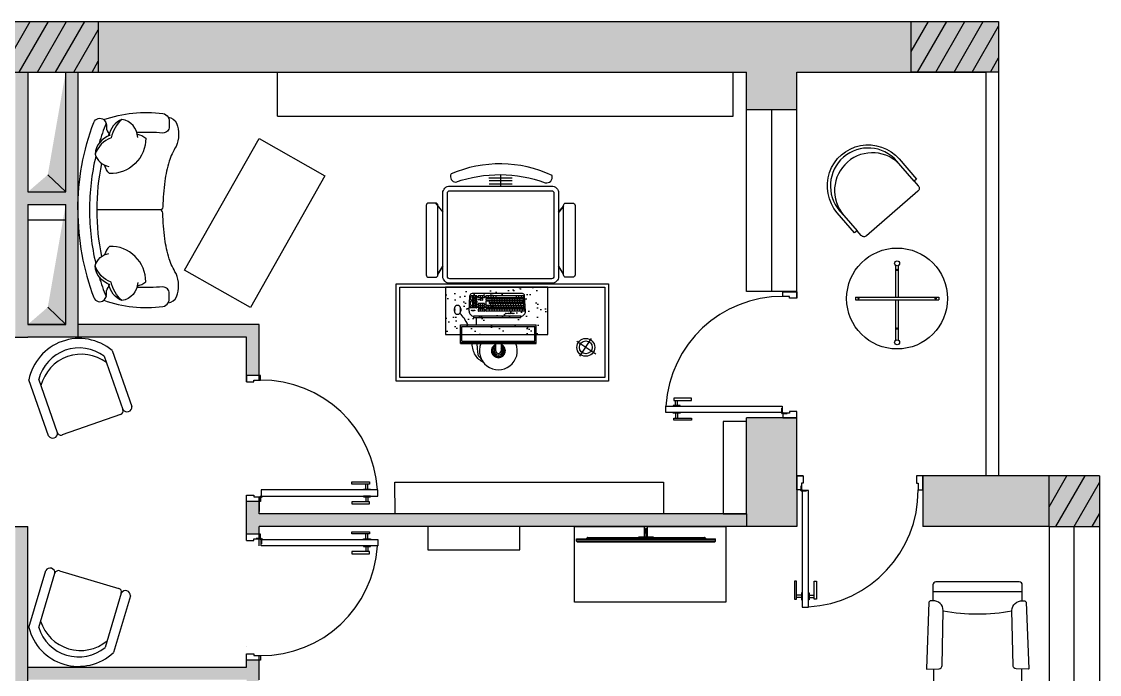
# Model space of a CAD drawing. Header units: inches. Extents: x -59797 to 874375, y -412711 to 5867.
# Drawn here: x 431875 to 440425, y -176972 to -171799 of the extents above; entities that cross this region are included whole.
import ezdxf

# ---------------------------------------------------------------- set-up
doc = ezdxf.new("R2010")
doc.units = ezdxf.units.IN
doc.header["$MEASUREMENT"] = 0
doc.layers.add('freecads.com', color=7, linetype='Continuous')

# ---------------------------------------------------------------- blocks, each defined once
blk = doc.blocks.new('coffee table')
at = {"color": 7}
for p, q in [((133546, -23302.5), (134746, -23302.5)), ((133546, -23902.5), (133546, -23302.5)), ((134746, -23302.5), (134746, -23902.5)), ((134746, -23902.5), (133546, -23902.5))]:
    blk.add_line(p, q, dxfattribs=at)
blk = doc.blocks.new('table r 343')
at = {"color": 0}
for p, q in [((-10, 10), (-10, 262.1)), ((10, 10), (10, 262.1)), ((-330.3, 10), (330.3, 10)), ((-330.3, 10), (-330.3, -10)), ((330.3, 10), (330.3, -10)), ((-330.3, -10), (330.3, -10)), ((-10, -330.3), (-10, -10)), ((10, -330.3), (10, -10))]:
    blk.add_line(p, q, dxfattribs=at)
for centre, radius in [((0, 0), 400), ((0, 278.7), 19.4), ((0, 226.8), 5), ((-306.1, 0), 5), ((306.1, 0), 5), ((0, -238.1), 5), ((0, -346.9), 19.4)]:
    blk.add_circle(centre, radius, dxfattribs=at)

msp = doc.modelspace()

# ---------------------------------------------------------------- hatches: boundary and pattern name
at = {"true_color": 0x939598}
h = msp.add_hatch(color=252, dxfattribs=at)
h.dxf.hatch_style = 1
h.paths.add_polyline_path([(428024.7, -171799.1), (427624.7, -171799.1), (427624.7, -178099.1), (428024.7, -178099.1)])
h.paths.add_polyline_path([(431437.6, -171799.1), (428024.7, -171799.1), (428024.7, -172199.1), (431437.6, -172199.1)])
h.paths.add_polyline_path([(431924.7, -176849.1), (431924.7, -176749.1), (431924.7, -175799.1), (431824.7, -175799.1), (431824.7, -176096.5), (431824.7, -177699.1), (428024.7, -177699.1), (428024.7, -178099.1), (431524.7, -178099.1), (431524.7, -180199.1), (431924.7, -180199.1)])
h.paths.add_polyline_path([(433759.3, -176860), (433659.3, -176860), (433659.3, -176914.2), (431924.7, -176914.2), (431924.7, -177014.2), (433659.3, -177014.2), (433659.3, -177614.2), (433759.3, -177614.2), (433759.3, -177014.2)])
h.paths.add_polyline_path([(437624.7, -175699.1), (437439.7, -175699.1), (433759.3, -175699.1), (433759.3, -175602.2), (433659.3, -175602.2), (433659.3, -175861.6), (433759.3, -175861.6), (433759.3, -175837.2), (433759.3, -175799.1), (437624.7, -175799.1)])
h.paths.add_polyline_path([(438024.7, -175399.1), (438024.7, -174938.5), (437913.8, -174938.5), (437624.7, -174938.5), (437624.7, -175699.1), (437624.7, -175799.1), (438024.7, -175799.1)])
h.paths.add_polyline_path([(437912.2, -180199.1), (436021, -180199.1), (435821, -180199.1), (435433.1, -180199.1), (432482.9, -180199.1), (432482.9, -180599.1), (437912.2, -180599.1)])
h.paths.add_polyline_path([(429124.7, -174199.1), (428424.7, -174199.1), (428424.7, -174299.1), (429124.7, -174299.1)])
h = msp.add_hatch(color=252, dxfattribs=at)
h.dxf.hatch_style = 1
h.paths.add_polyline_path([(432482.9, -171799.1), (431524.7, -171799.1), (431437.6, -171799.1), (431437.6, -172199.1), (431524.7, -172199.1), (432482.9, -172199.1)])
at = {"true_color": 0x636466}
h = msp.add_hatch(dxfattribs=at)
h.set_pattern_fill('ANSI31', color=251, scale=1000, angle=15)
h.set_pattern_definition([(60, (428018.31, -155096.67), (-108.2532, 62.5), [])])
h.paths.add_polyline_path([(432482.9, -171799.1), (431524.7, -171799.1), (431437.6, -171799.1), (431437.6, -172199.1), (431524.7, -172199.1), (432482.9, -172199.1)])
at = {"true_color": 0x939598}
h = msp.add_hatch(color=252, dxfattribs=at)
h.dxf.hatch_style = 1
h.paths.add_polyline_path([(432482.9, -180199.1), (431924.7, -180199.1), (431437.6, -180199.1), (431437.6, -180599.1), (432482.9, -180599.1)])
h.paths.add_polyline_path([(438957.5, -180199.1), (438428.5, -180199.1), (438140.1, -180199.1), (437912.2, -180199.1), (437912.2, -180599.1), (438957.5, -180599.1)])
h.paths.add_polyline_path([(440424.7, -180199.1), (440024.7, -180199.1), (438957.5, -180199.1), (438957.5, -180599.1), (440424.7, -180599.1)])
h.paths.add_polyline_path([(440424.7, -175399.1), (440024.7, -175399.1), (440024.7, -175799.1), (440424.7, -175799.1)])
h.paths.add_polyline_path([(440024.7, -175399.1), (439024.7, -175399.1), (439024.7, -175799.1), (440024.7, -175799.1)])
h.paths.add_polyline_path([(439624.7, -171799.1), (438932.3, -171799.1), (438932.3, -172199.1), (439624.7, -172199.1)])
at = {"true_color": 0x636466}
h = msp.add_hatch(dxfattribs=at)
h.set_pattern_fill('ANSI31', color=251, scale=1000, angle=15)
h.set_pattern_definition([(60, (348541.79, -155096.67), (-108.25318, 62.5), [])])
h.paths.add_polyline_path([(439624.7, -172199.1), (439624.7, -171799.1), (438932.3, -171799.1), (438932.3, -172199.1)])
h.paths.add_polyline_path([(440024.7, -175799.1), (440424.7, -175799.1), (440424.7, -175399.1), (440024.7, -175399.1)])
h.paths.add_polyline_path([(435988.1, -179887.1), (435901.6, -179838.5), (435893.8, -179852.4), (435980.3, -179901)])
h.paths.add_polyline_path([(432482.9, -180199.1), (431924.7, -180199.1), (431437.6, -180199.1), (431437.6, -180599.1), (432482.9, -180599.1)])
at = {"true_color": 0x939598}
h = msp.add_hatch(color=252, dxfattribs=at)
h.dxf.hatch_style = 1
h.paths.add_polyline_path([(432482.9, -171799.1), (432482.9, -172199.1), (437624.7, -172199.1), (437624.7, -172496.9), (438024.7, -172496.9), (438024.7, -172199.1), (438932.3, -172199.1), (438932.3, -171799.1)])
at = {"true_color": 0x939598, "transparency": 33554687}
h = msp.add_hatch(color=252, dxfattribs=at)
h.dxf.hatch_style = 1
h.paths.add_polyline_path([(428424.7, -172199.1), (428324.7, -172199.1), (428324.7, -174199.1), (428024.7, -174199.1), (428024.7, -174299.1), (428424.7, -174299.1), (428424.7, -173570.9, -0.198912), (428421.4, -173563), (428421.4, -173142.4, -0.198912), (428424.7, -173134.5)])
h.paths.add_polyline_path([(428324.7, -173249.1), (428024.7, -173249.1), (428024.7, -173299.1), (428324.7, -173299.1)], flags=17)
h.paths.add_polyline_path([(428324.7, -173199.1), (428024.7, -173199.1), (428024.7, -173249.1), (428324.7, -173249.1)], flags=17)
h.paths.add_polyline_path([(432324.7, -173167), (432324.7, -172199.1), (432224.7, -172199.1), (432224.7, -173149.1), (431924.7, -173149.1), (431924.7, -172199.1), (431824.7, -172199.1), (431824.7, -174199.1), (431824.7, -174299.1), (431924.7, -174299.1), (432324.7, -174299.1), (432324.7, -173417.3, -0.016041), (432320.7, -173292.1, -0.016041)])
h.paths.add_polyline_path([(432224.7, -173249.1), (432224.7, -174199.1), (431924.7, -174199.1), (431924.7, -173249.1)], flags=16)
at = {"true_color": 0x000000, "transparency": 33554687}
h = msp.add_hatch(color=18, dxfattribs=at)
h.dxf.hatch_style = 1
h.paths.add_polyline_path([(432224.7, -172199.1), (432082.8, -173012.6), (432224.7, -173149.1)])
h.paths.add_polyline_path([(432082.8, -173012.6), (431924.7, -173149.1), (432224.7, -173149.1)])
h = msp.add_hatch(color=18, dxfattribs=at)
h.dxf.hatch_style = 1
h.paths.add_polyline_path([(432224.7, -173249.1), (432082.8, -174062.6), (432224.7, -174199.1)])
h.paths.add_polyline_path([(432082.8, -174062.6), (431924.7, -174199.1), (432224.7, -174199.1)])
h = msp.add_hatch()
h.set_pattern_fill('AR-SAND,_O', color=256, scale=2.806442, angle=146.44649)
h.set_pattern_definition([(37.5, (434748.97, -173876.35), (-4.49, 137.351), [0, -108.351, 0, -121.182, 0, -115.836]), (7.5, (434748.97, -173876.35), (126.156, 201.173), [0, -58.4526, 0, -97.6586, 0, -37.424]), (327.5, (434661.29, -173876.35), (221.987, 0.403), [0, -35.642, 0, -128.3105, 0, -167.5165]), (317.5, (434661.29, -173876.35), (214.288, 62.564), [0, -17.821, 0, -84.115, 0, -96.233])])
h.paths.add_polyline_path([(435236.7, -174278.7), (436049.2, -174278.7), (436049.2, -173904.4), (435236.7, -173904.4)])
at = {"true_color": 0x939598}
h = msp.add_hatch(color=252, dxfattribs=at)
h.dxf.hatch_style = 1
h.paths.add_polyline_path([(433759.3, -174199.1), (432924.7, -174199.1), (432924.7, -174299.1), (433659.3, -174299.1), (433659.3, -174603.8), (433759.3, -174603.8)])
h.paths.add_polyline_path([(432924.7, -174199.1), (432324.7, -174199.1), (432324.7, -174299.1), (432924.7, -174299.1)])
h = msp.add_hatch()
h.set_pattern_fill('HEX', color=256, scale=27.797916, angle=135, style=0)
h.set_pattern_definition([(135, (440917.6236, -189526.163), (-4.2556694, -4.2556694), [3.4747396, -6.949479]), (255, (440917.6236, -189526.163), (5.8133526, -1.5576831), [3.4747396, -6.949479]), (195, (440915.1666, -189523.706), (1.5576831, -5.8133526), [3.4747396, -6.949479])])
h.paths.add_polyline_path([(435678.4, -174358), (435678.4, -174370.3, -3.823416), (435635.7, -174370.3), (435635.7, -174358, 4.924372)])

# ---------------------------------------------------------------- linework, layer by layer
for p, q in [((431524.7, -171799.1), (439624.7, -171799.1)), ((432482.9, -171799.1), (432482.9, -172199.1)), ((438932.3, -172199.1), (438932.3, -171799.1)), ((431524.7, -172199.1), (437624.7, -172199.1)), ((431924.7, -172199.1), (431924.7, -173149.1)), ((432224.7, -173149.1), (432224.7, -172199.1)), ((432324.7, -174299.1), (432324.7, -172199.1)), ((437624.7, -173938.5), (437624.7, -172199.1)), ((438024.7, -172199.1), (439524.7, -172199.1)), ((438024.7, -173990), (438024.7, -172199.1)), ((439624.7, -172199.1), (438932.3, -172199.1)), ((437624.7, -172496.9), (438024.7, -172496.9)), ((437824.7, -172496.9), (437824.7, -173938.5)), ((431924.7, -173149.1), (432224.7, -173149.1)), ((431924.7, -173249.1), (431924.7, -174199.1)), ((432224.7, -174199.1), (432224.7, -173249.1)), ((431924.7, -173370.5), (432224.7, -173370.5)), ((435424.6, -174094.4), (435431.2, -173972.2)), ((435439.2, -174005.6), (435440.8, -173974.7)), ((435484.1, -173972.8), (435442.9, -173972.8)), ((435847, -173953.9), (435449.5, -173953.9)), ((435452.2, -173972.8), (435452.2, -174007.7)), ((435484.1, -173987.4), (435452.2, -173987.4)), ((435463.5, -173972.8), (435463.5, -173987.4)), ((435474.8, -173972.8), (435474.8, -173987.4)), ((435486.1, -173974.8), (435486.1, -173985.4)), ((435496.8, -173974.8), (435496.8, -173985.4)), ((435544.2, -173972.8), (435498.9, -173972.8)), ((435544.2, -173987.4), (435498.9, -173987.4)), ((435513.3, -173972.8), (435513.3, -173987.4)), ((435529.8, -173972.8), (435529.8, -173987.4)), ((435546.3, -173974.8), (435546.3, -173985.4)), ((435556.9, -173974.8), (435556.9, -173985.4)), ((435853.6, -173972.8), (435559, -173972.8)), ((435854.2, -173987.4), (435559, -173987.4)), ((435576.7, -173972.8), (435576.7, -173987.4)), ((435596.8, -173972.8), (435596.8, -173987.4)), ((435616.8, -173972.8), (435616.8, -173987.4)), ((435636.9, -173972.8), (435636.9, -173987.4)), ((435797.6, -173972.8), (435797.6, -173987.4)), ((435817.6, -173972.8), (435817.6, -173987.4)), ((435838, -173972.8), (435838, -173987.4)), ((435856.3, -173985.2), (435855.7, -173974.7)), ((435872, -174094.4), (435865.4, -173972.2)), ((438024.7, -173938.5), (437624.7, -173938.5)), ((435308.5, -174093.1), (435308.5, -174072.7)), ((435357.8, -174072.7), (435357.8, -174093.1)), ((435435.9, -174066.5), (435436.5, -174055.9)), ((435437, -174046.2), (435438.6, -174015.3)), ((435484.1, -174068.7), (435438, -174068.7)), ((435484.1, -174054), (435438.5, -174054)), ((435484.1, -174048.4), (435439.1, -174048.4)), ((435484.1, -174013.4), (435440.7, -174013.4)), ((435484.1, -174007.7), (435441.3, -174007.7)), ((435484.1, -173993.1), (435452.2, -173993.1)), ((435452.2, -174013.4), (435452.2, -174048.4)), ((435484.1, -174028), (435452.2, -174028)), ((435484.1, -174033.7), (435452.2, -174033.7)), ((435452.2, -174054), (435452.2, -174068.7)), ((435463.5, -173993.1), (435463.5, -174007.7)), ((435463.5, -174013.4), (435463.5, -174028)), ((435463.5, -174033.7), (435463.5, -174048.4)), ((435463.5, -174054), (435463.5, -174068.7)), ((435474.8, -173993.1), (435474.8, -174007.7)), ((435474.8, -174013.4), (435474.8, -174028)), ((435474.8, -174033.7), (435474.8, -174048.4)), ((435474.8, -174054), (435474.8, -174068.7)), ((435486.1, -173995.1), (435486.1, -174005.7)), ((435486.1, -174015.5), (435486.1, -174026)), ((435486.1, -174035.8), (435486.1, -174046.3)), ((435486.1, -174056.1), (435486.1, -174066.6)), ((435496.8, -174035.8), (435496.8, -174046.3)), ((435496.8, -174056.1), (435496.8, -174066.6)), ((435544.2, -174033.7), (435498.9, -174033.7)), ((435544.2, -174048.4), (435498.9, -174048.4)), ((435544.2, -174054), (435498.9, -174054)), ((435544.2, -174068.7), (435498.9, -174068.7)), ((435513.3, -173995.1), (435513.3, -174005.7)), ((435513.3, -174033.7), (435513.3, -174048.4)), ((435513.3, -174054), (435513.3, -174068.7)), ((435527.7, -173993.1), (435515.4, -173993.1)), ((435527.7, -174007.7), (435515.4, -174007.7)), ((435529.8, -173995.1), (435529.8, -174005.7)), ((435529.8, -174033.7), (435529.8, -174048.4)), ((435529.8, -174054), (435529.8, -174068.7)), ((435546.3, -174035.8), (435546.3, -174046.3)), ((435546.3, -174056.1), (435546.3, -174066.6)), ((435556.9, -173995.1), (435556.9, -174005.7)), ((435556.9, -174015.5), (435556.9, -174046.3)), ((435556.9, -174056.1), (435556.9, -174066.6)), ((435854.7, -173993.1), (435559, -173993.1)), ((435855.3, -174007.7), (435559, -174007.7)), ((435855.8, -174013.4), (435559, -174013.4)), ((435857.5, -174048.4), (435559, -174048.4)), ((435858, -174054), (435559, -174054)), ((435858.6, -174068.7), (435559, -174068.7)), ((435577.2, -174054), (435577.2, -174068.7)), ((435584.4, -174013.4), (435584.4, -174033.7)), ((435856.4, -174028), (435584.4, -174028)), ((435856.9, -174033.7), (435584.4, -174033.7)), ((435595, -174033.7), (435595, -174048.4)), ((435597.2, -174054), (435597.2, -174068.7)), ((435604.5, -173993.1), (435604.5, -174007.7)), ((435604.5, -174013.4), (435604.5, -174028)), ((435612.4, -174033.7), (435612.4, -174048.4)), ((435617.3, -174054), (435617.3, -174068.7)), ((435624.6, -173993.1), (435624.6, -174007.7)), ((435624.6, -174013.4), (435624.6, -174028)), ((435632.5, -174033.7), (435632.5, -174048.4)), ((435637.4, -174054), (435637.4, -174068.7)), ((435644.7, -173993.1), (435644.7, -174007.7)), ((435644.7, -174013.4), (435644.7, -174028)), ((435652.6, -174033.7), (435652.6, -174048.4)), ((435657.5, -174054), (435657.5, -174068.7)), ((435664.8, -173993.1), (435664.8, -174007.7)), ((435664.8, -174013.4), (435664.8, -174028)), ((435672.7, -174033.7), (435672.7, -174048.4)), ((435677.6, -174054), (435677.6, -174068.7)), ((435684.8, -173993.1), (435684.8, -174007.7)), ((435684.8, -174013.4), (435684.8, -174028)), ((435692.8, -174033.7), (435692.8, -174048.4)), ((435697.6, -174054), (435697.6, -174068.7)), ((435704.9, -173993.1), (435704.9, -174007.7)), ((435704.9, -174013.4), (435704.9, -174028)), ((435712.8, -174033.7), (435712.8, -174048.4)), ((435717.7, -174054), (435717.7, -174068.7)), ((435725, -173993.1), (435725, -174007.7)), ((435725, -174013.4), (435725, -174028)), ((435732.9, -174033.7), (435732.9, -174048.4)), ((435737.8, -174054), (435737.8, -174068.7)), ((435745.1, -173993.1), (435745.1, -174007.7)), ((435745.1, -174013.4), (435745.1, -174028)), ((435753, -174033.7), (435753, -174048.4)), ((435757.9, -174054), (435757.9, -174068.7)), ((435765.2, -173993.1), (435765.2, -174007.7)), ((435765.2, -174013.4), (435765.2, -174028)), ((435773.1, -174033.7), (435773.1, -174048.4)), ((435778, -174054), (435778, -174068.7)), ((435785.2, -173993.1), (435785.2, -174007.7)), ((435785.2, -174013.4), (435785.2, -174028)), ((435793.2, -174033.7), (435793.2, -174048.4)), ((435798, -174054), (435798, -174068.7)), ((435805.3, -173993.1), (435805.3, -174007.7)), ((435805.3, -174013.4), (435805.3, -174028)), ((435813.2, -174033.7), (435813.2, -174048.4)), ((435818.1, -174054), (435818.1, -174068.7)), ((435825.4, -173993.1), (435825.4, -174007.7)), ((435825.4, -174013.4), (435825.4, -174028)), ((435833.3, -174033.7), (435833.3, -174048.4)), ((435838.5, -174054), (435838.5, -174068.7)), ((435845.7, -174013.4), (435845.7, -174028)), ((435857.4, -174005.6), (435856.8, -173995)), ((435858.5, -174025.9), (435857.9, -174015.3)), ((435859.6, -174046.2), (435859, -174035.6)), ((435860.7, -174066.5), (435860.1, -174055.9)), ((435835.3, -174133.1), (435461.2, -174133.1)), ((435461.2, -174146.2), (435461.2, -174133.1)), ((435835.3, -174146.2), (435461.2, -174146.2)), ((435496.8, -174081.4), (435496.8, -174091.9)), ((435544.2, -174079.3), (435498.9, -174079.3)), ((435544.2, -174094), (435498.9, -174094)), ((435513.3, -174079.3), (435513.3, -174094)), ((435529.8, -174079.3), (435529.8, -174094)), ((435546.3, -174081.4), (435546.3, -174091.9)), ((435556.9, -174081.4), (435556.9, -174091.9)), ((435860.2, -174079.3), (435559, -174079.3)), ((435860.8, -174094), (435559, -174094)), ((435584.4, -174079.3), (435584.4, -174094)), ((435604.5, -174079.3), (435604.5, -174094)), ((435624.6, -174079.3), (435624.6, -174094)), ((435644.7, -174079.3), (435644.7, -174094)), ((435664.8, -174079.3), (435664.8, -174094)), ((435684.8, -174079.3), (435684.8, -174094)), ((435704.9, -174079.3), (435704.9, -174094)), ((435725, -174079.3), (435725, -174094)), ((435745.1, -174079.3), (435745.1, -174094)), ((435765.2, -174079.3), (435765.2, -174094)), ((435785.2, -174079.3), (435785.2, -174094)), ((435805.3, -174079.3), (435805.3, -174094)), ((435825.4, -174079.3), (435825.4, -174094)), ((435835.3, -174146.2), (435835.3, -174133.1)), ((435845.7, -174079.3), (435845.7, -174094)), ((435862.9, -174091.8), (435862.3, -174081.3)), ((431924.7, -174199.1), (432224.7, -174199.1)), ((435356.8, -174201.6), (435957.3, -174201.6)), ((435356.8, -174350.8), (435356.8, -174201.6)), ((435368, -174215.1), (435946.1, -174215.1)), ((435368, -174330.6), (435368, -174215.1)), ((435946.1, -174330.6), (435946.1, -174215.1)), ((435957.3, -174350.8), (435957.3, -174201.6)), ((435368, -174330.6), (435946.1, -174330.6)), ((436430.1, -174433.7), (436278.8, -174333.3)), ((436303.2, -174449.9), (436395.7, -174310.3)), ((435356.8, -174341.2), (435957.3, -174341.2)), ((435356.8, -174350.8), (435957.3, -174350.8)), ((435635.7, -174408.3), (435635.7, -174350.8)), ((435678.4, -174350.8), (435678.4, -174408.3)), ((438024.7, -175399.1), (438024.7, -174888.5)), ((437624.7, -175699.1), (437624.7, -174938.5)), ((438024.7, -174938.5), (437624.7, -174938.5)), ((438074.6, -175399.1), (438024.7, -175399.1)), ((438024.7, -175399.1), (438024.7, -175799.1)), ((440424.7, -175399.1), (438973.1, -175399.1)), ((439024.7, -175399.1), (439024.7, -175799.1)), ((440424.7, -175399.1), (440424.7, -175761.2)), ((433759.3, -175565.5), (433759.3, -175680.8)), ((437624.7, -175699.1), (433759.3, -175699.1)), ((437624.7, -175699.1), (437624.7, -175799.1)), ((438024.7, -175799.1), (433759.3, -175799.1)), ((433759.3, -175952.4), (433759.3, -175837.2)), ((440024.7, -175799.1), (439024.7, -175799.1))]:
    msp.add_line(p, q)
at = {"color": 152, "true_color": 0x2776bb}
for p, q in [((439624.7, -171799.1), (439624.7, -175399.1)), ((439524.7, -172199.1), (439524.7, -175399.1)), ((440424.7, -175399.1), (440424.7, -180599.1)), ((440024.7, -175799.1), (440024.7, -180199.1)), ((440224.7, -180199.1), (440224.7, -175799.1))]:
    msp.add_line(p, q, dxfattribs=at)
at = {"color": 7}
for p, q in [((433904.5, -172549.1), (433904.5, -172199.1)), ((437519.9, -172549.1), (437519.9, -172199.1)), ((433904.5, -172549.1), (437519.9, -172549.1)), ((432224.7, -173149.1), (432082.8, -173012.6)), ((432224.7, -174199.1), (432082.8, -174062.6)), ((432224.7, -174199.1), (431924.7, -174199.1)), ((433759.3, -174199.1), (432324.7, -174199.1)), ((433759.3, -174640.4), (433759.3, -174199.1)), ((431824.7, -174299.1), (431924.7, -174299.1)), ((433659.3, -174299.1), (431924.7, -174299.1)), ((433659.3, -174653.7), (433659.3, -174299.1)), ((437624.7, -174969.1), (437439.7, -174969.1)), ((437439.7, -174969.1), (437439.7, -175699.1)), ((440024.7, -175799.1), (440024.7, -175399.1)), ((434837.8, -175699.1), (434835.4, -175449.2)), ((434835.4, -175449.2), (436967.6, -175449.2)), ((436967.6, -175449.2), (436967.6, -175699.1)), ((433659.3, -175911.5), (433659.3, -175552.2)), ((433759.3, -175699.1), (433759.3, -175565.5)), ((437439.7, -175699.1), (437624.7, -175699.1)), ((431824.7, -175799.1), (431924.7, -175799.1)), ((431924.7, -176749.1), (431924.7, -175799.1)), ((433659.3, -175911.5), (433659.3, -175861.6)), ((433759.3, -175898.2), (433759.3, -175799.1)), ((435096.3, -175799.1), (435096.3, -175984.1)), ((435826.3, -175984.1), (435826.3, -175799.1)), ((440024.7, -175799.1), (440424.7, -175799.1)), ((436276.2, -175904.1), (436276.2, -175899.1)), ((436276.2, -175916.1), (436276.2, -175904.1)), ((436282.2, -175922.1), (436276.2, -175916.1)), ((435096.3, -175984.1), (435826.3, -175984.1)), ((431924.7, -176849.1), (431924.7, -176749.1)), ((433659.3, -176749.1), (433659.3, -176749.1)), ((433659.3, -176914.2), (433659.3, -176810.1)), ((431924.7, -180199.1), (431924.7, -176849.1)), ((433759.3, -176849.1), (433759.3, -176823.4)), ((433759.3, -177014.2), (433759.3, -176849.1)), ((431924.7, -176914.2), (433659.3, -176914.2))]:
    msp.add_line(p, q, dxfattribs=at)
at = {"color": 18, "true_color": 0x000000}
for p, q in [((435581.7, -173037.7), (435767.3, -173037.7)), ((435583, -173058.7), (435767.3, -173058.7)), ((435583, -173083.7), (435767.3, -173083.7)), ((432971.4, -173292.1), (432470.7, -173292.1)), ((432971.4, -173292.1), (432470.7, -173292.1)), ((436174.4, -173260.7), (436135.2, -173309.2)), ((435176.3, -173801.3), (435215.6, -173736.6)), ((436174.4, -173801.3), (436135.2, -173736.6)), ((432529.7, -174451.1), (432678.6, -174874.1)), ((432159.9, -175056.8), (432010.9, -174633.9)), ((432010.6, -176600.5), (432138.8, -176170.8)), ((432665.9, -176328.1), (432537.6, -176757.8))]:
    msp.add_line(p, q, dxfattribs=at)
at = {"color": 7, "lineweight": 30}
msp.add_line((431924.7, -173249.1), (432224.7, -173249.1), dxfattribs=at)
at = {"color": 18, "ltscale": 0.03, "true_color": 0x000000}
for p, q in [((432593.2, -174405.9), (432749.4, -174849.2)), ((432089.1, -175081.7), (431933, -174638.4)), ((432660.3, -174912.3), (432198.1, -175075.1)), ((431932.5, -176599.7), (432067, -176149.4)), ((432176.2, -176150.6), (432645.7, -176290.8)), ((432737.7, -176349.5), (432603.3, -176799.9))]:
    msp.add_line(p, q, dxfattribs=at)
at = {"color": 18, "ltscale": 0.5, "true_color": 0x000000}
msp.add_line((439813, -176318.6), (439103, -176318.6), dxfattribs=at)
at = {"color": 0}
msp.add_lwpolyline([(433297.1, -172199.1), (433315.9, -172199.1)], dxfattribs=at)
at = {"color": 18, "ltscale": 0.03, "true_color": 0x000000}
for points in [[(432320.7, -173292.1, -0.091148), (432448.3, -172597.8, -0.507088), (432526.1, -172576.4, -0.120617), (432995.7, -172528.1, -0.231214), (433037.9, -172556.2, -0.263003), (433104.4, -172604.4, -0.202138), (433100, -172788.1, 0.050162), (433044.6, -172906.4, 0.025555), (433010.7, -173063.5, 0.02916), (432995.9, -173267.2, -0.401126), (432971.4, -173292.1)], [(432320.7, -173292.1, 0.091148), (432448.3, -173986.5, 0.507088), (432526.1, -174007.9, 0.120617), (432995.7, -174056.2, 0.231214), (433037.9, -174028.1, 0.263003), (433104.4, -173979.9, 0.202138), (433100, -173796.2, -0.050162), (433044.6, -173677.9, -0.025555), (433010.7, -173520.8, -0.02916), (432995.9, -173317.1, 0.401126), (432971.4, -173292.1)], [(439813, -176388.6), (439813, -176263.6, 0.414214), (439788, -176238.6), (439458, -176238.6), (439128, -176238.6, 0.414214), (439103, -176263.6), (439103, -176388.6)], [(439108, -176928.8), (439108, -177588.6, 0.414214), (439133, -177613.6, 0.076923), (439783, -177613.6, 0.414214), (439808, -177588.6), (439808, -176928.8)]]:
    msp.add_lwpolyline(points, format="xyb", dxfattribs=at)
at = {"color": 18, "true_color": 0x000000}
for points in [[(432670.2, -172574, 0.14773), (432584.3, -172720.1, 0.213343), (432458.2, -172849.1, 0.178662)], [(432526.1, -172576.4, -0.17463), (432545.7, -172607, -0.041508), (432548.3, -172625.8, -0.058408), (432547.7, -172636.6, 0.207514), (432570, -172688.1, 2.305718)], [(432796.2, -172717.2, 0.356772), (432670.2, -172574, 0.249542), (432566.3, -172703.8, -9.61688)], [(433037.9, -172556.2, -0.118753), (433045.7, -172582.1), (433045.7, -172632.1, -0.414214), (432995.7, -172682.1, 0.02212), (432789.6, -172678.1, -0.249202)], [(432577.4, -172699.9, 0.306663), (432458.2, -172849.1, 0.30633), (432567.1, -172946.5, -0.872847)], [(432793.2, -172692, -0.165541), (432859.3, -172723, -0.425989), (432572.8, -173003.8, -0.121523), (432533.3, -172937.1, 7.115464)], [(438850.1, -172942.3), (438817.4, -172904.5, 1), (438364.1, -173297.7), (438396.9, -173335.4)], [(438955, -173063.1), (438850.1, -172942.3, 1), (438396.9, -173335.4)], [(436134.2, -173157.5), (436134.2, -173818.2, -0.414214), (436079.1, -173873.2), (435271.6, -173873.2, -0.414214), (435216.5, -173818.2), (435216.5, -173157.5, -0.414214), (435271.6, -173102.4)], [(435271.6, -173102.4), (436079.1, -173102.4, -0.414214), (436134.2, -173157.5)], [(436247.1, -173237.8, -0.414214), (436265.4, -173256.2), (436265.4, -173806.8, -0.414214), (436247.1, -173825.1), (436192, -173825.1, -0.414214), (436173.7, -173806.8), (436173.7, -173256.2, -0.414214)], [(436173.7, -173256.2, -0.414214), (436192, -173237.8), (436247.1, -173237.8, -0.414214)], [(432577.4, -173884.4, -0.306663), (432458.2, -173735.2, -0.30633), (432567.1, -173637.8, 0.872847)], [(432793.2, -173892.3, 0.165541), (432859.3, -173861.3, 0.425989), (432572.8, -173580.5, 0.121523), (432533.3, -173647.2, -7.115464)], [(432670.2, -174010.3, -0.14773), (432584.3, -173864.2, -0.213343), (432458.2, -173735.2, -0.178662)], [(432526.1, -174007.9, 0.17463), (432545.7, -173977.3, 0.041508), (432548.3, -173958.5, 0.058408), (432547.7, -173947.7, -0.207514), (432570, -173896.2, -2.305718)], [(432796.2, -173867.1, -0.356772), (432670.2, -174010.3, -0.249542), (432566.3, -173880.5, 9.61688)], [(433037.9, -174028.1, 0.118753), (433045.7, -174002.1), (433045.7, -173952.1, 0.414214), (432995.7, -173902.1, -0.02212), (432789.6, -173906.2, 0.249202)]]:
    msp.add_lwpolyline(points, format="xyb", dxfattribs=at)
at = {"color": 18, "ltscale": 0.03, "true_color": 0x000000}
for points in [[(438501.7, -173456.3), (438482.8, -173472.7), (438345.2, -173314, -1), (438836.2, -172888.1), (438973.8, -173046.8), (438955, -173063.1), (438987.7, -173100.9, -0.414214), (438984.7, -173143.2), (438576.8, -173497.1, -0.414214), (438534.5, -173494.1)], [(439072.6, -176399.6), (439052.6, -176928.1), (439055.2, -176930.7), (439152.4, -176927.2, 0.414214), (439176.5, -176901.3), (439185.8, -176465.7, 0.414214), (439103, -176388.6), (439082.2, -176389.4)], [(439843.3, -176399.6), (439863.4, -176928.1), (439860.8, -176930.7), (439763.6, -176927.2, -0.414214), (439739.5, -176901.3), (439730.2, -176465.7, -0.414214), (439813, -176388.6), (439833.8, -176389.4)]]:
    msp.add_lwpolyline(points, format="xyb", close=True, dxfattribs=at)
at = {"color": 18, "true_color": 0x000000}
for points in [[(435281.9, -173006.9, 0.552014), (435319.5, -173071.4, -0.175809), (436028.6, -173076.7, 0.578392), (436082.3, -173017.7, 0.214524)], [(435271.6, -173139.1), (436079.1, -173139.1, -0.414214), (436097.5, -173157.5), (436097.5, -173818.2, -0.414214), (436079.1, -173836.5), (435271.6, -173836.5, -0.414214), (435253.2, -173818.2), (435253.2, -173157.5, -0.414214)], [(435158.7, -173237.8), (435103.6, -173237.8, 0.414214), (435085.3, -173256.2), (435085.3, -173806.8, 0.414214), (435103.6, -173825.1), (435158.7, -173825.1, 0.414214), (435177.1, -173806.8), (435177.1, -173256.2, 0.414214)]]:
    msp.add_lwpolyline(points, format="xyb", close=True, dxfattribs=at)
for points in [[(435675.4, -173102.4), (435675.4, -173016.1)], [(435157.7, -173237.8), (435216.5, -173310.4)], [(436134.2, -173310.4), (436173.7, -173261.7)], [(438396.9, -173335.4), (438501.7, -173456.3)], [(435216.5, -173735), (435177.1, -173800)], [(436173.7, -173800), (436134.2, -173735)]]:
    msp.add_lwpolyline(points, dxfattribs=at)
for points in [[(434846.4, -174648.1), (434846.4, -173876.4), (436530.3, -173876.4), (436530.3, -174648.1)], [(434874.5, -174620.1), (434874.5, -173904.4), (436502.2, -173904.4), (436502.2, -174620.1)], [(435236.7, -174278.7), (436049.2, -174278.7), (436049.2, -173904.4), (435236.7, -173904.4)]]:
    msp.add_lwpolyline(points, close=True)
for centre, radius in [((435446.7, -174087.6), 2.45), ((435457.3, -174087.6), 2.45), ((435468, -174087.6), 2.45), ((435714.8, -174111.6), 2.45), ((435725.4, -174111.6), 2.45), ((435736.1, -174111.6), 2.45), ((435746.7, -174111.6), 2.45), ((435757.4, -174111.6), 2.45), ((435768, -174111.6), 2.45), ((435778.7, -174111.6), 2.45), ((436350.3, -174380.7), 70.9), ((436350.3, -174380.7), 51.2)]:
    msp.add_circle(centre, radius)
for centre, radius, start, end in [((434273.2, -173292.1), 1859.7, 158.31796, 163.42587), ((434273.2, -173292.1), 1809.7, 160.43542, 161.09857), ((434273.2, -173292.1), 1859.7, 166.7148, 180), ((434223.2, -173292.1), 1752.5, 167.87326, 180), ((434273.2, -173292.1), 1859.7, 180, 193.2852), ((434223.2, -173292.1), 1752.5, 180, 192.12674), ((434273.2, -173292.1), 1859.7, 196.57413, 201.68204), ((434273.2, -173292.1), 1809.7, 198.90143, 199.56458), ((432331.6, -174716.7), 331.3, 53.28562, 165.52187), ((432349.3, -174766.7), 331.3, 53.28562, 165.52187), ((432342.1, -176451.4), 331.3, 197.26349, 309.49974), ((432326.9, -176502.2), 331.3, 197.26349, 309.49974)]:
    msp.add_arc(centre, radius, start, end, dxfattribs=at)
for centre, radius, start, end in [((435449.5, -173972.2), 18.3, 90, 180), ((435442.9, -173974.8), 2.08, 90, 176.90594), ((435484.1, -173974.8), 2.08, 360, 90), ((435484.1, -173985.4), 2.08, 270, 360), ((435498.9, -173974.8), 2.08, 90, 180), ((435498.9, -173985.4), 2.08, 180, 270), ((435544.2, -173974.8), 2.08, 360, 90), ((435544.2, -173985.4), 2.08, 270, 360), ((435559, -173974.8), 2.08, 90, 180), ((435559, -173985.4), 2.08, 180, 270), ((435847, -173972.2), 18.3, 0, 90), ((435853.6, -173974.8), 2.08, 3.09408, 90), ((435854.2, -173985.4), 2.08, 270, 3.09408), ((435333.2, -174072.7), 24.6, 335.5382, 204.4618), ((435438, -174066.6), 2.08, 176.90594, 270), ((435438.5, -174056.1), 2.08, 90, 176.90594), ((435439.1, -174046.3), 2.08, 176.90594, 270), ((435440.7, -174015.5), 2.08, 90, 176.90594), ((435441.3, -174005.7), 2.08, 176.90594, 270), ((435484.1, -173995.1), 2.08, 360, 90), ((435484.1, -174005.7), 2.08, 270, 360), ((435484.1, -174015.5), 2.08, 360, 90), ((435484.1, -174026), 2.08, 270, 360), ((435484.1, -174035.8), 2.08, 360, 90), ((435484.1, -174046.3), 2.08, 270, 360), ((435484.1, -174056.1), 2.08, 360, 90), ((435484.1, -174066.6), 2.08, 270, 360), ((435498.9, -174035.8), 2.08, 90, 180), ((435498.9, -174046.3), 2.08, 180, 270), ((435498.9, -174056.1), 2.08, 90, 180), ((435498.9, -174066.6), 2.08, 180, 270), ((435515.4, -173995.1), 2.08, 90, 180), ((435515.4, -174005.7), 2.08, 180, 270), ((435527.7, -173995.1), 2.08, 360, 90), ((435527.7, -174005.7), 2.08, 270, 360), ((435544.2, -174035.8), 2.08, 360, 90), ((435544.2, -174046.3), 2.08, 270, 360), ((435544.2, -174056.1), 2.08, 360, 90), ((435544.2, -174066.6), 2.08, 270, 360), ((435559, -173995.1), 2.08, 90, 180), ((435559, -174005.7), 2.08, 180, 270), ((435559, -174015.5), 2.08, 90, 180), ((435559, -174046.3), 2.08, 180, 270), ((435559, -174056.1), 2.08, 90, 180), ((435559, -174066.6), 2.08, 180, 270), ((435854.7, -173995.1), 2.08, 3.09408, 90), ((435855.3, -174005.7), 2.08, 270, 3.09408), ((435855.8, -174015.5), 2.08, 3.09408, 90), ((435856.4, -174026), 2.08, 270, 3.09408), ((435856.9, -174035.8), 2.08, 3.09408, 90), ((435857.5, -174046.3), 2.08, 270, 3.09408), ((435858, -174056.1), 2.08, 3.09408, 90), ((435858.6, -174066.6), 2.08, 270, 3.09408), ((435333.2, -174093.1), 24.6, 155.5382, 24.4618), ((435461.2, -174096.4), 36.7, 176.90594, 270), ((435498.9, -174081.4), 2.08, 90, 180), ((435498.9, -174091.9), 2.08, 180, 270), ((435544.2, -174081.4), 2.08, 360, 90), ((435544.2, -174091.9), 2.08, 270, 360), ((435559, -174081.4), 2.08, 90, 180), ((435559, -174091.9), 2.08, 180, 270), ((435835.3, -174096.4), 36.7, 270, 3.09408), ((435860.2, -174081.4), 2.08, 3.09408, 90), ((435860.8, -174091.9), 2.08, 270, 3.09408), ((435657, -174408.3), 150.1, 157.45984, 22.54016), ((435657, -174408.3), 54.7, 112.9581, 67.0419), ((435657, -174408.3), 43.6, 119.31433, 60.68567), ((435657, -174408.3), 32.5, 131.09871, 48.90129), ((435657, -174408.3), 21.3, 180, 0)]:
    msp.add_arc(centre, radius, start, end)
at = {"color": 18, "ltscale": 0.03, "true_color": 0x000000}
for centre, radius, start, end in [((432331.6, -174716.7), 406.3, 49.91399, 168.89351), ((432650.3, -174884.1), 30, 289.40375, 19.40375), ((432711.2, -174853.7), 38.4, 212.08413, 6.72337), ((432121.7, -175061.3), 38.4, 212.08413, 6.72337), ((432188.2, -175046.8), 30, 199.40375, 289.40375), ((432100.5, -176168.2), 38.4, 356.062, 150.70123), ((432167.6, -176179.4), 30, 73.38161, 163.38161), ((432637.1, -176319.5), 30, 343.38161, 73.38161), ((432699.4, -176346.9), 38.4, 356.062, 150.70123), ((432326.9, -176502.2), 406.3, 193.89185, 312.87137)]:
    msp.add_arc(centre, radius, start, end, dxfattribs=at)
at = {"color": 18, "ltscale": 0.5, "true_color": 0x000000}
msp.add_arc((439458, -174968.6), 1525, 259.71622, 280.28378, dxfattribs=at)
for points in [[(435414.4, -174201.6), (435399.3, -174166.8), (435378, -174135.5), (435350.6, -174110.5)], [(435483.5, -174201.6), (435483.1, -174184.5), (435482.7, -174166), (435482.3, -174146.2)]]:
    msp.add_open_spline(points, degree=3)
for points, knots in [([(435540.8, -174503.3), (435513.8, -174486), (435463.8, -174446.4), (435451.5, -174384.6), (435447, -174350.8)], [0.0415162, 0.0415162, 0.0415162, 0.0415162, 0.124418, 0.2136337, 0.2136337, 0.2136337, 0.2136337]), ([(435540.8, -174503.3), (435512, -174447.1), (435501.6, -174477.2), (435491.9, -174409.5), (435488.6, -174350.8)], [0.0415162, 0.0415162, 0.0415162, 0.0415162, 0.124418, 0.1745583, 0.1745583, 0.1745583, 0.1745583])]:
    msp.add_open_spline(points, degree=3, knots=knots)
at = {"layer": 'freecads.com'}
for p, q in [((437913.8, -173976.7), (437913.8, -173940.1)), ((437913.8, -173940.1), (438024.7, -173940.1)), ((437965.9, -173976.7), (437913.8, -173976.7)), ((437965.9, -173990), (437965.9, -173976.7)), ((438024.7, -173990), (437965.9, -173990)), ((438024.7, -173940.1), (438024.7, -173990)), ((433770.2, -174603.8), (433659.3, -174603.8)), ((433659.3, -174603.8), (433659.3, -174653.7)), ((433659.3, -174653.7), (433718.1, -174653.7)), ((433718.1, -174653.7), (433718.1, -174640.4)), ((433718.1, -174640.4), (433770.2, -174640.4)), ((433770.2, -174640.4), (433770.2, -174603.8)), ((436984.5, -174895.9), (436984.5, -174846)), ((436984.5, -174846), (437907.8, -174846)), ((437042.5, -174840.4), (437042.5, -174846)), ((437097.9, -174840.4), (437042.5, -174840.4)), ((437042.5, -174846), (437097.9, -174846)), ((437048.6, -174783.9), (437048.6, -174800.5)), ((437190, -174783.9), (437048.6, -174783.9)), ((437048.6, -174800.5), (437190, -174800.5)), ((437061.9, -174840.4), (437061.9, -174800.5)), ((437078.5, -174840.4), (437078.5, -174800.5)), ((437097.9, -174846), (437097.9, -174840.4)), ((437190, -174800.5), (437190, -174783.9)), ((437907.8, -174846), (437907.8, -174895.9)), ((437907.8, -174895.9), (436984.5, -174895.9)), ((437042.5, -174901.5), (437042.5, -174895.9)), ((437042.5, -174895.9), (437097.9, -174895.9)), ((437097.9, -174901.5), (437042.5, -174901.5)), ((437061.9, -174901.5), (437061.9, -174941.4)), ((437078.5, -174901.5), (437078.5, -174941.4)), ((437097.9, -174895.9), (437097.9, -174901.5)), ((437905.6, -174862.6), (437907.8, -174862.6)), ((437905.6, -174895.9), (437905.6, -174862.6)), ((437907.8, -174895.9), (437905.6, -174895.9)), ((437907.8, -174862.6), (437907.8, -174895.9)), ((437965.9, -174901.9), (437913.8, -174901.9)), ((437913.8, -174901.9), (437913.8, -174938.5)), ((437913.8, -174901.9), (437913.8, -174904.1)), ((437947, -174901.9), (437913.8, -174901.9)), ((437913.8, -174904.1), (437947, -174904.1)), ((437947, -174904.1), (437947, -174901.9)), ((437965.9, -174888.5), (437965.9, -174901.9)), ((438024.7, -174888.5), (437965.9, -174888.5)), ((438024.7, -174938.5), (438024.7, -174888.5)), ((437048.6, -174958), (437048.6, -174941.4)), ((437048.6, -174941.4), (437190, -174941.4)), ((437190, -174958), (437048.6, -174958)), ((437190, -174941.4), (437190, -174958)), ((437913.8, -174938.5), (438024.7, -174938.5)), ((438024.7, -175510.1), (438024.7, -175399.1)), ((438024.7, -175399.1), (438074.6, -175399.1)), ((438074.6, -175399.1), (438074.6, -175457.9)), ((439023.1, -175399.1), (438973.1, -175399.1)), ((438973.1, -175399.1), (438973.1, -175457.9)), ((439023.1, -175510.1), (439023.1, -175399.1)), ((434699.5, -175509.7), (433776.1, -175509.7)), ((433776.1, -175509.7), (433776.1, -175559.6)), ((433776.1, -175526.3), (433776.1, -175559.6)), ((433778.4, -175559.6), (433778.4, -175526.3)), ((434494, -175464.2), (434494, -175447.6)), ((434494, -175447.6), (434635.4, -175447.6)), ((434635.4, -175464.2), (434494, -175464.2)), ((434586, -175509.7), (434586, -175504.1)), ((434586, -175504.1), (434641.5, -175504.1)), ((434641.5, -175509.7), (434586, -175509.7)), ((434605.4, -175504.1), (434605.4, -175464.2)), ((434622.1, -175504.1), (434622.1, -175464.2)), ((434635.4, -175447.6), (434635.4, -175464.2)), ((434641.5, -175504.1), (434641.5, -175509.7)), ((434699.5, -175559.6), (434699.5, -175509.7)), ((438061.3, -175510.1), (438024.7, -175510.1)), ((438059.1, -175510.1), (438059.1, -175476.8)), ((438059.1, -175476.8), (438061.3, -175476.8)), ((438061.3, -175510.1), (438059.1, -175510.1)), ((438074.6, -175457.9), (438061.3, -175457.9)), ((438061.3, -175457.9), (438061.3, -175510.1)), ((438061.3, -175476.8), (438061.3, -175510.1)), ((438067.2, -175516), (438067.2, -176439.4)), ((438117.2, -175516), (438067.2, -175516)), ((438100.5, -175516), (438067.2, -175516)), ((438067.2, -175516), (438067.2, -175518.2)), ((438067.2, -175518.2), (438100.5, -175518.2)), ((438100.5, -175518.2), (438100.5, -175516)), ((438117.2, -176439.4), (438117.2, -175516)), ((438973.1, -175457.9), (438986.5, -175457.9)), ((438986.5, -175457.9), (438986.5, -175510.1)), ((438986.5, -175510.1), (439023.1, -175510.1)), ((433659.3, -175552.2), (433718.1, -175552.2)), ((433770.2, -175602.2), (433659.3, -175602.2)), ((433718.1, -175552.2), (433718.1, -175565.5)), ((433718.1, -175565.5), (433770.2, -175565.5)), ((433736.9, -175565.5), (433770.2, -175565.5)), ((433770.2, -175567.8), (433736.9, -175567.8)), ((433770.2, -175565.5), (433770.2, -175602.2)), ((433770.2, -175565.5), (433770.2, -175567.8)), ((433776.1, -175559.6), (434699.5, -175559.6)), ((433776.1, -175559.6), (433778.4, -175559.6)), ((434635.4, -175605.1), (434494, -175605.1)), ((434494, -175605.1), (434494, -175621.7)), ((434641.5, -175559.6), (434586, -175559.6)), ((434586, -175559.6), (434586, -175565.2)), ((434586, -175565.2), (434641.5, -175565.2)), ((434605.4, -175565.2), (434605.4, -175605.1)), ((434622.1, -175565.2), (434622.1, -175605.1)), ((434635.4, -175621.7), (434635.4, -175605.1)), ((434641.5, -175565.2), (434641.5, -175559.6)), ((434494, -175621.7), (434635.4, -175621.7)), ((433770.2, -175861.6), (433659.3, -175861.6)), ((433770.2, -175898.2), (433770.2, -175861.6)), ((434494, -175858.7), (434494, -175842)), ((434494, -175842), (434635.4, -175842)), ((434635.4, -175858.7), (434494, -175858.7)), ((434605.4, -175898.6), (434605.4, -175858.7)), ((434622.1, -175898.6), (434622.1, -175858.7)), ((434635.4, -175842), (434635.4, -175858.7)), ((433659.3, -175911.5), (433718.1, -175911.5)), ((433718.1, -175911.5), (433718.1, -175898.2)), ((433718.1, -175898.2), (433770.2, -175898.2)), ((433770.2, -175896), (433736.9, -175896)), ((433736.9, -175898.2), (433770.2, -175898.2)), ((433770.2, -175898.2), (433770.2, -175896)), ((433776.1, -175904.2), (434699.5, -175904.2)), ((433776.1, -175954.1), (433776.1, -175904.2)), ((433776.1, -175937.4), (433776.1, -175904.2)), ((433776.1, -175904.2), (433778.4, -175904.2)), ((434699.5, -175954.1), (433776.1, -175954.1)), ((433778.4, -175904.2), (433778.4, -175937.4)), ((434586, -175904.2), (434586, -175898.6)), ((434586, -175898.6), (434641.5, -175898.6)), ((434641.5, -175904.2), (434586, -175904.2)), ((434641.5, -175954.1), (434586, -175954.1)), ((434586, -175954.1), (434586, -175959.6)), ((434641.5, -175898.6), (434641.5, -175904.2)), ((434641.5, -175959.6), (434641.5, -175954.1)), ((434699.5, -175904.2), (434699.5, -175954.1)), ((434635.4, -175999.6), (434494, -175999.6)), ((434494, -175999.6), (434494, -176016.2)), ((434494, -176016.2), (434635.4, -176016.2)), ((434586, -175959.6), (434641.5, -175959.6)), ((434605.4, -175959.6), (434605.4, -175999.6)), ((434622.1, -175959.6), (434622.1, -175999.6)), ((434635.4, -176016.2), (434635.4, -175999.6)), ((438021.8, -176233.8), (438005.1, -176233.8)), ((438005.1, -176233.8), (438005.1, -176375.3)), ((438021.8, -176375.3), (438021.8, -176233.8)), ((438162.6, -176375.3), (438162.6, -176233.8)), ((438162.6, -176233.8), (438179.3, -176233.8)), ((438179.3, -176233.8), (438179.3, -176375.3)), ((438005.1, -176375.3), (438021.8, -176375.3)), ((438061.7, -176345.3), (438021.8, -176345.3)), ((438061.7, -176362), (438021.8, -176362)), ((438067.2, -176325.9), (438061.7, -176325.9)), ((438061.7, -176325.9), (438061.7, -176381.4)), ((438061.7, -176381.4), (438067.2, -176381.4)), ((438067.2, -176381.4), (438067.2, -176325.9)), ((438117.2, -176381.4), (438117.2, -176325.9)), ((438117.2, -176325.9), (438122.7, -176325.9)), ((438122.7, -176381.4), (438117.2, -176381.4)), ((438122.7, -176325.9), (438122.7, -176381.4)), ((438122.7, -176345.3), (438162.6, -176345.3)), ((438122.7, -176362), (438162.6, -176362)), ((438179.3, -176375.3), (438162.6, -176375.3)), ((438067.2, -176439.4), (438117.2, -176439.4)), ((433659.3, -176860), (433659.3, -176810.1)), ((433659.3, -176810.1), (433718.1, -176810.1)), ((433718.1, -176810.1), (433718.1, -176823.4)), ((433770.2, -176860), (433659.3, -176860)), ((433718.1, -176823.4), (433770.2, -176823.4)), ((433770.2, -176823.4), (433770.2, -176860))]:
    msp.add_line(p, q, dxfattribs=at)
at = {"layer": 'freecads.com', "ltscale": 90}
for p, q in [((436778, -175799.1), (436778, -175801.1)), ((436778, -175801.1), (436878, -175801.1)), ((436816, -175858.6), (436815, -175858.6)), ((436815, -175864.6), (436815, -175858.6)), ((436816, -175864.6), (436815, -175864.6)), ((436816, -175865.6), (436816, -175857.6)), ((436817, -175857.6), (436816, -175857.6)), ((436817, -175865.6), (436816, -175865.6)), ((436817, -175818.2, 10.3), (436817, -175801.1)), ((436817, -175880.1), (436817, -175818.2, 10.3)), ((436817, -175835.2, 10.3), (436839, -175835.2, 10.3)), ((436821, -175840.2, 10.3), (436835, -175840.2, 10.3)), ((436821, -175880.1, 2.2), (436821, -175840.2, 5)), ((436821, -175858.6), (436822, -175858.6)), ((436821, -175864.6), (436822, -175864.6)), ((436822, -175850.2, 10.3), (436834, -175850.2, 10.3)), ((436822, -175885.1), (436822, -175850.2, 4.3)), ((436834, -175885.1), (436834, -175850.2, 4.3)), ((436834, -175858.6), (436835, -175858.6)), ((436834, -175864.6), (436835, -175864.6)), ((436835, -175880.1, 2.2), (436835, -175840.2, 5)), ((436839, -175818.2, 10.3), (436839, -175801.1)), ((436839, -175880.1), (436839, -175818.2, 10.3)), ((436839, -175857.6), (436840, -175857.6)), ((436839, -175865.6), (436840, -175865.6)), ((436840, -175865.6), (436840, -175857.6)), ((436840, -175858.6), (436841, -175858.6)), ((436840, -175864.6), (436841, -175864.6)), ((436841, -175864.6), (436841, -175858.6)), ((436878, -175801.1), (436878, -175799.1)), ((436276.2, -175899.1), (437379.9, -175899.1)), ((436276.2, -175904.1), (437379.9, -175904.1)), ((436276.2, -175916.1), (437379.9, -175916.1)), ((436282.2, -175922.1), (437373.9, -175922.1)), ((436352.7, -175899.1), (436363.3, -175888.6)), ((436364.7, -175887.1), (437291.4, -175887.1)), ((436886.5, -175885.1), (436769.5, -175885.1)), ((436769.5, -175885.1), (436769.5, -175887.1)), ((436769.5, -175887.1), (436886.5, -175887.1)), ((436821, -175880.1), (436817, -175880.1)), ((436835, -175880.1), (436839, -175880.1)), ((436886.5, -175887.1), (436886.5, -175885.1)), ((437305.4, -175899.1), (437294.9, -175888.6)), ((437373.9, -175922.1), (437379.9, -175916.1)), ((437379.9, -175916.1), (437379.9, -175899.1))]:
    msp.add_line(p, q, dxfattribs=at)
at = {"layer": 'freecads.com'}
for centre in [(437908.9, -174900.7), (438062.4, -175514.9), (433775, -175564.4), (433775, -175899.3)]:
    msp.add_circle(centre, 6.66, dxfattribs=at)
at = {"layer": 'freecads.com', "ltscale": 90}
msp.add_circle((436828, -175818.2, 10.3), 3, dxfattribs=at)
at = {"layer": 'freecads.com'}
for centre, start, end in [((437908.9, -174900.7), 89.70056, 176.60341), ((433775, -175564.4), 3.39659, 90.29944), ((438062.4, -175514.9), 273.39659, 0.29944), ((433775, -175899.3), 269.70056, 356.60341)]:
    msp.add_arc(centre, 924.1, start, end, dxfattribs=at)
at = {"layer": 'freecads.com', "ltscale": 90}
for centre, radius, start, end in [((436828, -175818.2, 10.3), 11, 180, 0), ((436366.8, -175892.1), 5, 90, 135), ((437291.4, -175892.1), 5, 45, 90)]:
    msp.add_arc(centre, radius, start, end, dxfattribs=at)

# ---------------------------------------------------------------- block references
at = {"color": 7}
for p, rotation in [((347032.2, -278450.9), 60.44934055625487), ((571007, -199701.6), 180)]:
    msp.add_blockref('coffee table', p, dxfattribs=dict(at, rotation=rotation))
at = {"color": 18, "true_color": 0x000000}
msp.add_blockref('table r 343', (438819.6, -173993.7), dxfattribs=at)

doc.saveas('drawing.dxf')
